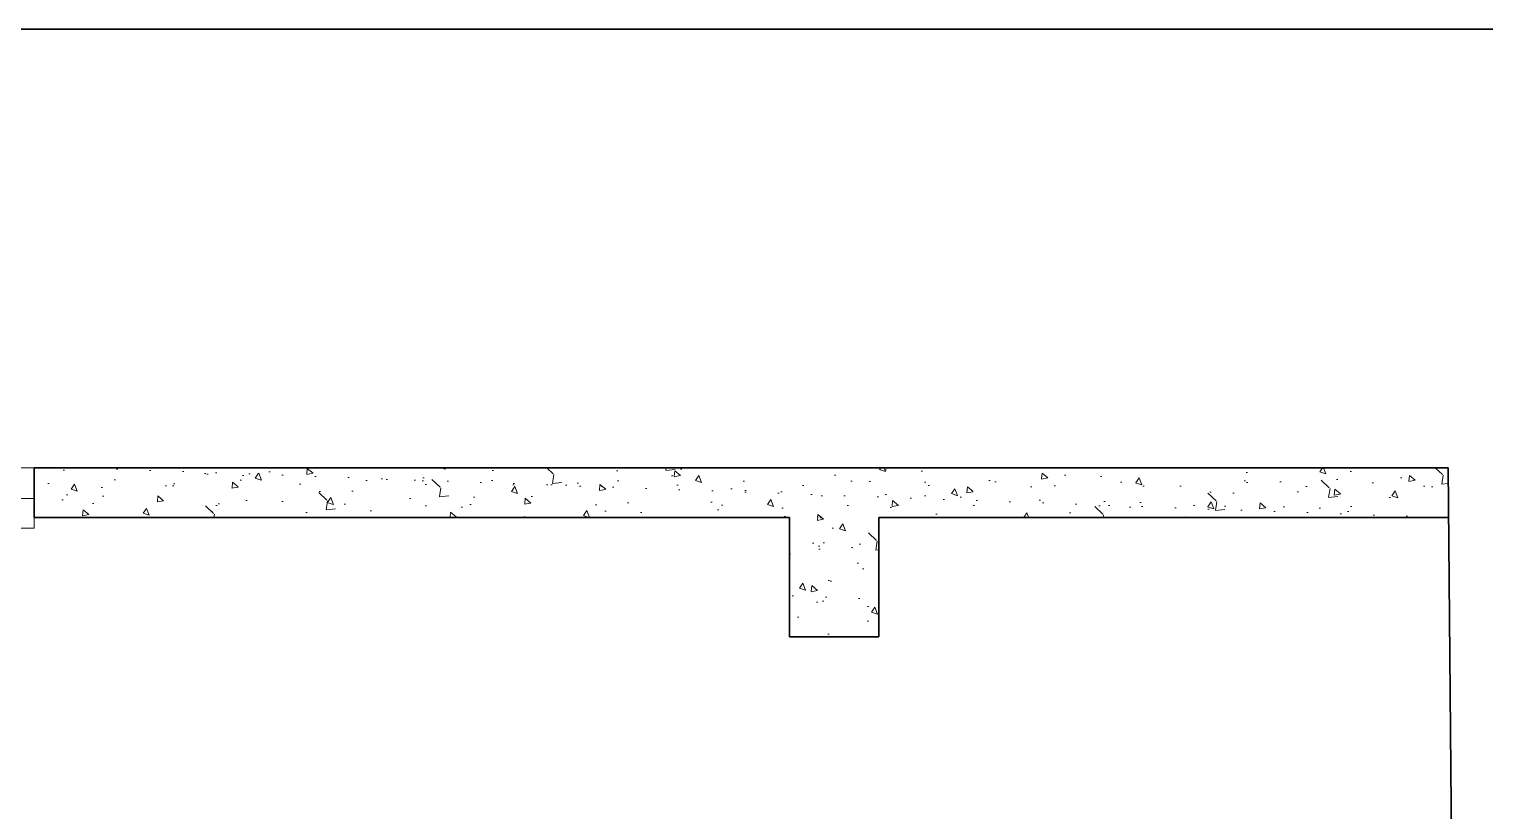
# Model space of a CAD drawing. Header units: inches. Extents: x 3324238 to 135265466, y -1036581 to 20094598.
# Drawn here: x 3354632.6 to 3354779.2, y -519046.2 to -518967.5 of the extents above; entities that cross this region are included whole.
import ezdxf

# ---------------------------------------------------------------- set-up
doc = ezdxf.new("R2010")
doc.units = ezdxf.units.IN
doc.header["$MEASUREMENT"] = 0
doc.layers.add('FURNITURE-1', color=251, linetype='Continuous', lineweight=5)
doc.layers.add('wall', color=7, linetype='Continuous', lineweight=30)
doc.layers.add('str coll', color=6, linetype='Continuous')
pattern_1 = [(320, (2706.6967, 248.9406), (-0.62752135, -7.172601826), [0.75, -8.25]), (265, (2706.697, 248.941), (7.521921337, 1.387513336), [0.6, -6.6]), (10.45144446, (2706.6444, 248.343), (6.89439991, -5.785088467), [0.63740192, -7.01142112]), (316.1842, (2708.697, 248.941), (-1.655192808, -10.672413307), [1.125, -12.375]), (6.6356355, (2708.559, 248.051), (9.741186008, -9.346619457), [0.95610342, -10.5171376]), (261.184164, (2708.697, 248.941), (9.741186003, -9.34661945), [0.9, -9.90000001]), (291, (2708.1967, 247.9406), (-4.026188907, -5.969070521), [0.75, -8.25]), (236, (2708.197, 247.941), (7.25150045, -2.43315332), [0.6, -6.6]), (341.45144474, (2707.861, 247.443), (3.225311528, -8.402223767), [0.6374019, -7.01142112]), (307.5, (2706.6967, 248.9406), (3.3289385383, -0.1215985532), [0, -6.52, 0, -6.7, 0, -6.625]), (277.5, (2706.6967, 248.9406), (3.944117119, -2.6306953744), [0, -3.82, 0, -6.37, 0, -2.525]), (237.5, (2706.6967, 251.1706), (-0.2255487173, -5.3382243617), [0, -2.5, 0, -7.8, 0, -10.35]), (227.5, (2706.6967, 252.1706), (1.0010498233, -5.8318616934), [0, -3.25, 0, -5.18, 0, -7.35])]

msp = doc.modelspace()

# ---------------------------------------------------------------- hatches: boundary and pattern name
at = {"layer": 'FURNITURE-1', "true_color": 0x000000}
h = msp.add_hatch(dxfattribs=at)
h.set_pattern_fill('AR-CONC', color=18, angle=-90)
h.set_pattern_definition(pattern_1)
h.paths.add_polyline_path([(3354775.51, -519016.669), (3354775.463, -519011.669), (3354633.153, -519011.669), (3354633.121, -519016.669)])
h = msp.add_hatch(dxfattribs=at)
h.set_pattern_fill('AR-CONC', color=18, angle=-90)
h.set_pattern_definition(pattern_1)
h.paths.add_polyline_path([(3354718.153, -519016.581), (3354709.153, -519016.581), (3354709.153, -519028.669), (3354718.153, -519028.669)])

# ---------------------------------------------------------------- linework, layer by layer
at = {"color": 1, "lineweight": 35}
for p, q in [((3354633.121, -519011.669, 0.003), (3354633.121, -519016.669, 0.003)), ((3354775.463, -519011.669, -0.057), (3354633.121, -519011.669, 0.003)), ((3354633.121, -519016.669, 0.003), (3354709.153, -519016.669, -0.088)), ((3354709.153, -519016.669, -0.088), (3354709.153, -519028.669, -0.088)), ((3354718.153, -519028.669, -0.043), (3354718.153, -519016.669, -0.043)), ((3354718.153, -519016.669, -0.043), (3354775.51, -519016.669, -0.094)), ((3354718.153, -519028.669, 0.003), (3354709.153, -519028.669, 0.003))]:
    msp.add_line(p, q, dxfattribs=at)
at = {"layer": 'str coll', "color": 5, "lineweight": 30}
msp.add_lwpolyline([(3354439.626, -518967.527), (3355710.483, -518967.527), (3355710.483, -519434.841), (3354439.626, -519434.841)], close=True, dxfattribs=at)
at = {"layer": 'wall', "lineweight": 5}
msp.add_line((3354633.121, -519011.669, 0.003), (3354556.104, -519011.669, -0.001), dxfattribs=at)
at = {"layer": 'wall', "lineweight": 30}
msp.add_line((3354776.667, -519139.669), (3354775.463, -519011.669, -0.057), dxfattribs=at)
at = {"layer": 'wall', "lineweight": 5, "elevation": -0.065}
msp.add_lwpolyline([(3354633.121, -519014.764), (3354622.121, -519014.764), (3354622.121, -519017.764), (3354633.121, -519017.764)], close=True, dxfattribs=at)

doc.saveas('drawing.dxf')
